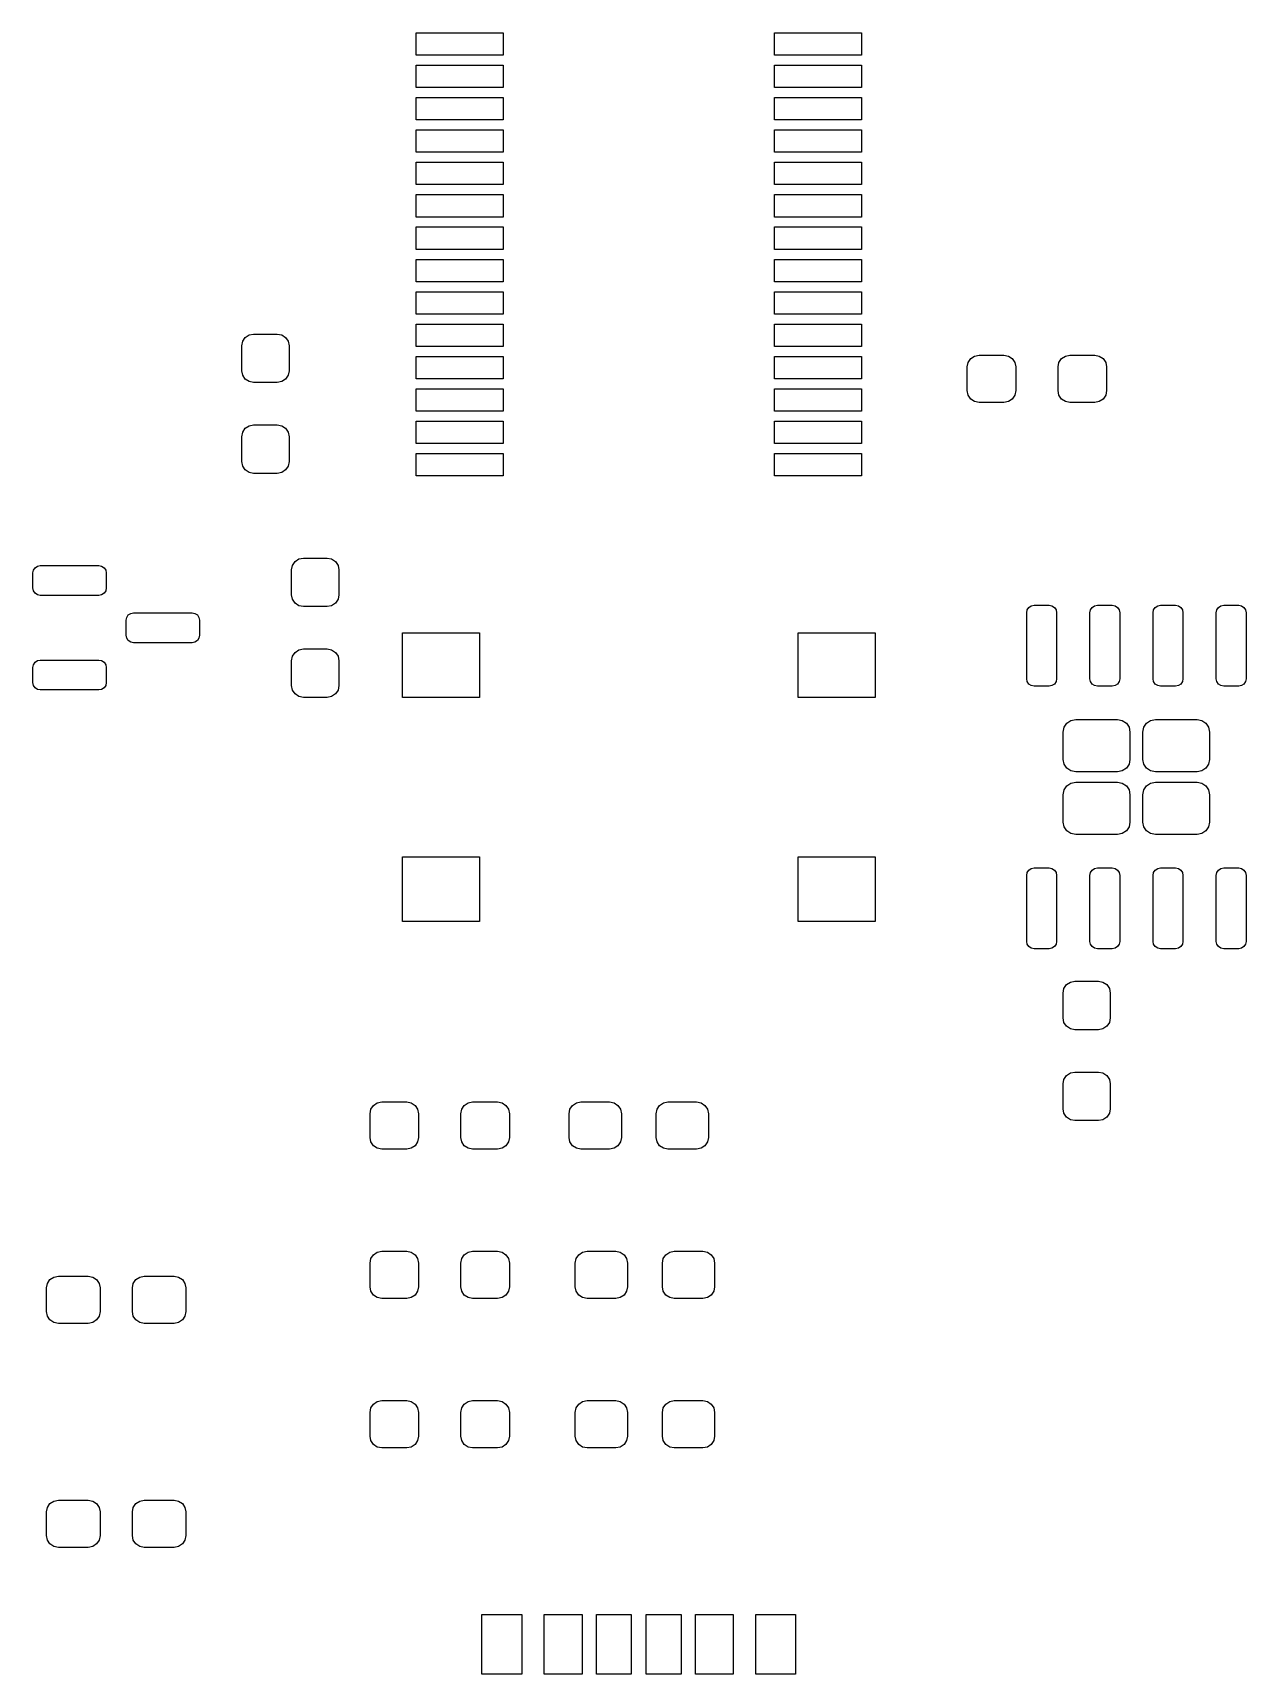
# Model space of a CAD drawing. Extents: x 176.3 to 200.7, y -104.5 to -71.5.
import ezdxf

# ---------------------------------------------------------------- set-up
doc = ezdxf.new("R2010")
doc.units = 0
doc.layers.add('BLACK', color=7, linetype='CONTINUOUS')

msp = doc.modelspace()

# ---------------------------------------------------------------- linework, layer by layer
at = {"layer": 'BLACK', "linetype": 'CONTINUOUS'}
for p, q in [((184.025, -72), (184.025, -71.55)), ((184.025, -71.55), (185.775, -71.55)), ((185.775, -71.55), (185.775, -72)), ((191.225, -72), (191.225, -71.55)), ((191.225, -71.55), (192.975, -71.55)), ((192.975, -71.55), (192.975, -72)), ((185.775, -72), (184.025, -72)), ((184.025, -72.65), (184.025, -72.2)), ((184.025, -72.2), (185.775, -72.2)), ((185.775, -72.2), (185.775, -72.65)), ((192.975, -72), (191.225, -72)), ((191.225, -72.65), (191.225, -72.2)), ((191.225, -72.2), (192.975, -72.2)), ((192.975, -72.2), (192.975, -72.65)), ((185.775, -72.65), (184.025, -72.65)), ((184.025, -73.3), (184.025, -72.85)), ((184.025, -72.85), (185.775, -72.85)), ((185.775, -72.85), (185.775, -73.3)), ((192.975, -72.65), (191.225, -72.65)), ((191.225, -73.3), (191.225, -72.85)), ((191.225, -72.85), (192.975, -72.85)), ((192.975, -72.85), (192.975, -73.3)), ((185.775, -73.3), (184.025, -73.3)), ((184.025, -73.95), (184.025, -73.5)), ((184.025, -73.5), (185.775, -73.5)), ((185.775, -73.5), (185.775, -73.95)), ((192.975, -73.3), (191.225, -73.3)), ((191.225, -73.95), (191.225, -73.5)), ((191.225, -73.5), (192.975, -73.5)), ((192.975, -73.5), (192.975, -73.95)), ((185.775, -73.95), (184.025, -73.95)), ((184.025, -74.6), (184.025, -74.15)), ((184.025, -74.15), (185.775, -74.15)), ((185.775, -74.15), (185.775, -74.6)), ((192.975, -73.95), (191.225, -73.95)), ((191.225, -74.6), (191.225, -74.15)), ((191.225, -74.15), (192.975, -74.15)), ((192.975, -74.15), (192.975, -74.6)), ((185.775, -74.6), (184.025, -74.6)), ((184.025, -75.25), (184.025, -74.8)), ((184.025, -74.8), (185.775, -74.8)), ((185.775, -74.8), (185.775, -75.25)), ((192.975, -74.6), (191.225, -74.6)), ((191.225, -75.25), (191.225, -74.8)), ((191.225, -74.8), (192.975, -74.8)), ((192.975, -74.8), (192.975, -75.25)), ((185.775, -75.25), (184.025, -75.25)), ((184.025, -75.9), (184.025, -75.45)), ((184.025, -75.45), (185.775, -75.45)), ((185.775, -75.45), (185.775, -75.9)), ((192.975, -75.25), (191.225, -75.25)), ((191.225, -75.9), (191.225, -75.45)), ((191.225, -75.45), (192.975, -75.45)), ((192.975, -75.45), (192.975, -75.9)), ((185.775, -75.9), (184.025, -75.9)), ((184.025, -76.55), (184.025, -76.1)), ((184.025, -76.1), (185.775, -76.1)), ((185.775, -76.1), (185.775, -76.55)), ((192.975, -75.9), (191.225, -75.9)), ((191.225, -76.55), (191.225, -76.1)), ((191.225, -76.1), (192.975, -76.1)), ((192.975, -76.1), (192.975, -76.55)), ((185.775, -76.55), (184.025, -76.55)), ((184.025, -77.2), (184.025, -76.75)), ((184.025, -76.75), (185.775, -76.75)), ((185.775, -76.75), (185.775, -77.2)), ((192.975, -76.55), (191.225, -76.55)), ((191.225, -77.2), (191.225, -76.75)), ((191.225, -76.75), (192.975, -76.75)), ((192.975, -76.75), (192.975, -77.2)), ((185.775, -77.2), (184.025, -77.2)), ((184.025, -77.85), (184.025, -77.4)), ((184.025, -77.4), (185.775, -77.4)), ((185.775, -77.4), (185.775, -77.85)), ((192.975, -77.2), (191.225, -77.2)), ((191.225, -77.85), (191.225, -77.4)), ((191.225, -77.4), (192.975, -77.4)), ((192.975, -77.4), (192.975, -77.85)), ((180.525, -77.8375), (180.543, -77.7466)), ((180.543, -77.7466), (180.595, -77.6696)), ((180.595, -77.6696), (180.672, -77.6181)), ((180.672, -77.6181), (180.762, -77.6)), ((180.762, -77.6), (181.237, -77.6)), ((181.237, -77.6), (181.328, -77.6181)), ((181.328, -77.6181), (181.405, -77.6696)), ((181.405, -77.6696), (181.457, -77.7466)), ((181.457, -77.7466), (181.475, -77.8375)), ((180.525, -78.3375), (180.525, -77.8375)), ((181.475, -77.8375), (181.475, -78.3375)), ((185.775, -77.85), (184.025, -77.85)), ((184.025, -78.5), (184.025, -78.05)), ((184.025, -78.05), (185.775, -78.05)), ((185.775, -78.05), (185.775, -78.5)), ((192.975, -77.85), (191.225, -77.85)), ((191.225, -78.5), (191.225, -78.05)), ((191.225, -78.05), (192.975, -78.05)), ((192.975, -78.05), (192.975, -78.5)), ((195.118, -78.1716), (195.17, -78.0946)), ((195.17, -78.0946), (195.247, -78.0431)), ((195.247, -78.0431), (195.337, -78.025)), ((195.337, -78.025), (195.837, -78.025)), ((195.837, -78.025), (195.928, -78.0431)), ((195.928, -78.0431), (196.005, -78.0946)), ((196.005, -78.0946), (196.057, -78.1716)), ((196.943, -78.1716), (196.995, -78.0946)), ((196.995, -78.0946), (197.072, -78.0431)), ((197.072, -78.0431), (197.162, -78.025)), ((197.162, -78.025), (197.662, -78.025)), ((197.662, -78.025), (197.753, -78.0431)), ((197.753, -78.0431), (197.83, -78.0946)), ((197.83, -78.0946), (197.882, -78.1716)), ((180.543, -78.4284), (180.525, -78.3375)), ((180.595, -78.5054), (180.543, -78.4284)), ((181.457, -78.4284), (181.405, -78.5054)), ((181.475, -78.3375), (181.457, -78.4284)), ((195.1, -78.2625), (195.118, -78.1716)), ((195.1, -78.7375), (195.1, -78.2625)), ((196.057, -78.1716), (196.075, -78.2625)), ((196.075, -78.2625), (196.075, -78.7375)), ((196.925, -78.2625), (196.943, -78.1716)), ((196.925, -78.7375), (196.925, -78.2625)), ((197.882, -78.1716), (197.9, -78.2625)), ((197.9, -78.2625), (197.9, -78.7375)), ((180.672, -78.5569), (180.595, -78.5054)), ((180.762, -78.575), (180.672, -78.5569)), ((181.237, -78.575), (180.762, -78.575)), ((181.328, -78.5569), (181.237, -78.575)), ((181.405, -78.5054), (181.328, -78.5569)), ((185.775, -78.5), (184.025, -78.5)), ((184.025, -79.15), (184.025, -78.7)), ((184.025, -78.7), (185.775, -78.7)), ((185.775, -78.7), (185.775, -79.15)), ((192.975, -78.5), (191.225, -78.5)), ((191.225, -79.15), (191.225, -78.7)), ((191.225, -78.7), (192.975, -78.7)), ((192.975, -78.7), (192.975, -79.15)), ((195.118, -78.8284), (195.1, -78.7375)), ((196.075, -78.7375), (196.057, -78.8284)), ((196.943, -78.8284), (196.925, -78.7375)), ((197.9, -78.7375), (197.882, -78.8284)), ((195.17, -78.9054), (195.118, -78.8284)), ((195.247, -78.9569), (195.17, -78.9054)), ((195.337, -78.975), (195.247, -78.9569)), ((195.837, -78.975), (195.337, -78.975)), ((195.928, -78.9569), (195.837, -78.975)), ((196.005, -78.9054), (195.928, -78.9569)), ((196.057, -78.8284), (196.005, -78.9054)), ((196.995, -78.9054), (196.943, -78.8284)), ((197.072, -78.9569), (196.995, -78.9054)), ((197.162, -78.975), (197.072, -78.9569)), ((197.662, -78.975), (197.162, -78.975)), ((197.753, -78.9569), (197.662, -78.975)), ((197.83, -78.9054), (197.753, -78.9569)), ((197.882, -78.8284), (197.83, -78.9054)), ((180.595, -79.4946), (180.672, -79.4431)), ((180.672, -79.4431), (180.762, -79.425)), ((180.762, -79.425), (181.237, -79.425)), ((181.237, -79.425), (181.328, -79.4431)), ((181.328, -79.4431), (181.405, -79.4946)), ((185.775, -79.15), (184.025, -79.15)), ((184.025, -79.8), (184.025, -79.35)), ((184.025, -79.35), (185.775, -79.35)), ((185.775, -79.35), (185.775, -79.8)), ((192.975, -79.15), (191.225, -79.15)), ((191.225, -79.8), (191.225, -79.35)), ((191.225, -79.35), (192.975, -79.35)), ((192.975, -79.35), (192.975, -79.8)), ((180.525, -79.6625), (180.543, -79.5716)), ((180.525, -80.1625), (180.525, -79.6625)), ((180.543, -79.5716), (180.595, -79.4946)), ((181.405, -79.4946), (181.457, -79.5716)), ((181.457, -79.5716), (181.475, -79.6625)), ((181.475, -79.6625), (181.475, -80.1625)), ((185.775, -79.8), (184.025, -79.8)), ((184.025, -80.45), (184.025, -80)), ((184.025, -80), (185.775, -80)), ((185.775, -80), (185.775, -80.45)), ((192.975, -79.8), (191.225, -79.8)), ((191.225, -80.45), (191.225, -80)), ((191.225, -80), (192.975, -80)), ((192.975, -80), (192.975, -80.45)), ((180.543, -80.2534), (180.525, -80.1625)), ((180.595, -80.3304), (180.543, -80.2534)), ((180.672, -80.3819), (180.595, -80.3304)), ((180.762, -80.4), (180.672, -80.3819)), ((181.237, -80.4), (180.762, -80.4)), ((181.328, -80.3819), (181.237, -80.4)), ((181.405, -80.3304), (181.328, -80.3819)), ((181.457, -80.2534), (181.405, -80.3304)), ((181.475, -80.1625), (181.457, -80.2534)), ((185.775, -80.45), (184.025, -80.45)), ((192.975, -80.45), (191.225, -80.45)), ((176.325, -82.4), (176.336, -82.3426)), ((176.325, -82.7), (176.325, -82.4)), ((176.336, -82.3426), (176.369, -82.2939)), ((176.369, -82.2939), (176.418, -82.2614)), ((176.418, -82.2614), (176.475, -82.25)), ((176.475, -82.25), (177.65, -82.25)), ((177.65, -82.25), (177.707, -82.2614)), ((177.707, -82.2614), (177.756, -82.2939)), ((177.756, -82.2939), (177.789, -82.3426)), ((177.789, -82.3426), (177.8, -82.4)), ((177.8, -82.4), (177.8, -82.7)), ((181.525, -82.3375), (181.543, -82.2466)), ((181.525, -82.8375), (181.525, -82.3375)), ((181.543, -82.2466), (181.595, -82.1696)), ((181.595, -82.1696), (181.672, -82.1181)), ((181.672, -82.1181), (181.762, -82.1)), ((181.762, -82.1), (182.237, -82.1)), ((182.237, -82.1), (182.328, -82.1181)), ((182.328, -82.1181), (182.405, -82.1696)), ((182.405, -82.1696), (182.457, -82.2466)), ((182.457, -82.2466), (182.475, -82.3375)), ((182.475, -82.3375), (182.475, -82.8375)), ((176.336, -82.7574), (176.325, -82.7)), ((177.8, -82.7), (177.789, -82.7574)), ((176.369, -82.8061), (176.336, -82.7574)), ((176.418, -82.8386), (176.369, -82.8061)), ((176.475, -82.85), (176.418, -82.8386)), ((177.65, -82.85), (176.475, -82.85)), ((177.707, -82.8386), (177.65, -82.85)), ((177.756, -82.8061), (177.707, -82.8386)), ((177.789, -82.7574), (177.756, -82.8061)), ((181.543, -82.9284), (181.525, -82.8375)), ((181.595, -83.0054), (181.543, -82.9284)), ((181.672, -83.0569), (181.595, -83.0054)), ((181.762, -83.075), (181.672, -83.0569)), ((182.237, -83.075), (181.762, -83.075)), ((182.328, -83.0569), (182.237, -83.075)), ((182.405, -83.0054), (182.328, -83.0569)), ((182.457, -82.9284), (182.405, -83.0054)), ((182.475, -82.8375), (182.457, -82.9284)), ((196.339, -83.0939), (196.388, -83.0614)), ((196.388, -83.0614), (196.445, -83.05)), ((196.445, -83.05), (196.745, -83.05)), ((196.745, -83.05), (196.802, -83.0614)), ((196.802, -83.0614), (196.851, -83.0939)), ((197.609, -83.0939), (197.658, -83.0614)), ((197.658, -83.0614), (197.715, -83.05)), ((197.715, -83.05), (198.015, -83.05)), ((198.015, -83.05), (198.072, -83.0614)), ((198.072, -83.0614), (198.121, -83.0939)), ((198.879, -83.0939), (198.928, -83.0614)), ((198.928, -83.0614), (198.985, -83.05)), ((198.985, -83.05), (199.285, -83.05)), ((199.285, -83.05), (199.342, -83.0614)), ((199.342, -83.0614), (199.391, -83.0939)), ((200.149, -83.0939), (200.198, -83.0614)), ((200.198, -83.0614), (200.255, -83.05)), ((200.255, -83.05), (200.555, -83.05)), ((200.555, -83.05), (200.612, -83.0614)), ((200.612, -83.0614), (200.661, -83.0939)), ((178.2, -83.35), (178.211, -83.2926)), ((178.2, -83.65), (178.2, -83.35)), ((178.211, -83.2926), (178.244, -83.2439)), ((178.244, -83.2439), (178.293, -83.2114)), ((178.293, -83.2114), (178.35, -83.2)), ((178.35, -83.2), (179.525, -83.2)), ((179.525, -83.2), (179.582, -83.2114)), ((179.582, -83.2114), (179.631, -83.2439)), ((179.631, -83.2439), (179.664, -83.2926)), ((179.664, -83.2926), (179.675, -83.35)), ((179.675, -83.35), (179.675, -83.65)), ((196.295, -83.2), (196.306, -83.1426)), ((196.295, -84.525), (196.295, -83.2)), ((196.306, -83.1426), (196.339, -83.0939)), ((196.851, -83.0939), (196.884, -83.1426)), ((196.884, -83.1426), (196.895, -83.2)), ((196.895, -83.2), (196.895, -84.525)), ((197.565, -83.2), (197.576, -83.1426)), ((197.565, -84.525), (197.565, -83.2)), ((197.576, -83.1426), (197.609, -83.0939)), ((198.121, -83.0939), (198.154, -83.1426)), ((198.154, -83.1426), (198.165, -83.2)), ((198.165, -83.2), (198.165, -84.525)), ((198.835, -83.2), (198.846, -83.1426)), ((198.835, -84.525), (198.835, -83.2)), ((198.846, -83.1426), (198.879, -83.0939)), ((199.391, -83.0939), (199.424, -83.1426)), ((199.424, -83.1426), (199.435, -83.2)), ((199.435, -83.2), (199.435, -84.525)), ((200.105, -83.2), (200.116, -83.1426)), ((200.105, -84.525), (200.105, -83.2)), ((200.116, -83.1426), (200.149, -83.0939)), ((200.661, -83.0939), (200.694, -83.1426)), ((200.694, -83.1426), (200.705, -83.2)), ((200.705, -83.2), (200.705, -84.525)), ((178.211, -83.7074), (178.2, -83.65)), ((178.244, -83.7561), (178.211, -83.7074)), ((179.664, -83.7074), (179.631, -83.7561)), ((179.675, -83.65), (179.664, -83.7074)), ((183.75, -84.9), (183.75, -83.6)), ((183.75, -83.6), (185.3, -83.6)), ((185.3, -83.6), (185.3, -84.9)), ((191.7, -84.9), (191.7, -83.6)), ((191.7, -83.6), (193.25, -83.6)), ((193.25, -83.6), (193.25, -84.9)), ((178.293, -83.7886), (178.244, -83.7561)), ((178.35, -83.8), (178.293, -83.7886)), ((179.525, -83.8), (178.35, -83.8)), ((179.582, -83.7886), (179.525, -83.8)), ((179.631, -83.7561), (179.582, -83.7886)), ((181.525, -84.1625), (181.543, -84.0716)), ((181.543, -84.0716), (181.595, -83.9946)), ((181.595, -83.9946), (181.672, -83.9431)), ((181.672, -83.9431), (181.762, -83.925)), ((181.762, -83.925), (182.237, -83.925)), ((182.237, -83.925), (182.328, -83.9431)), ((182.328, -83.9431), (182.405, -83.9946)), ((182.405, -83.9946), (182.457, -84.0716)), ((182.457, -84.0716), (182.475, -84.1625)), ((176.325, -84.3), (176.336, -84.2426)), ((176.325, -84.6), (176.325, -84.3)), ((176.336, -84.2426), (176.369, -84.1939)), ((176.369, -84.1939), (176.418, -84.1614)), ((176.418, -84.1614), (176.475, -84.15)), ((176.475, -84.15), (177.65, -84.15)), ((177.65, -84.15), (177.707, -84.1614)), ((177.707, -84.1614), (177.756, -84.1939)), ((177.756, -84.1939), (177.789, -84.2426)), ((177.789, -84.2426), (177.8, -84.3)), ((177.8, -84.3), (177.8, -84.6)), ((181.525, -84.6625), (181.525, -84.1625)), ((182.475, -84.1625), (182.475, -84.6625)), ((176.336, -84.6574), (176.325, -84.6)), ((176.369, -84.7061), (176.336, -84.6574)), ((176.418, -84.7386), (176.369, -84.7061)), ((177.756, -84.7061), (177.707, -84.7386)), ((177.789, -84.6574), (177.756, -84.7061)), ((177.8, -84.6), (177.789, -84.6574)), ((181.543, -84.7534), (181.525, -84.6625)), ((182.475, -84.6625), (182.457, -84.7534)), ((196.306, -84.5824), (196.295, -84.525)), ((196.339, -84.6311), (196.306, -84.5824)), ((196.388, -84.6636), (196.339, -84.6311)), ((196.445, -84.675), (196.388, -84.6636)), ((196.745, -84.675), (196.445, -84.675)), ((196.802, -84.6636), (196.745, -84.675)), ((196.851, -84.6311), (196.802, -84.6636)), ((196.884, -84.5824), (196.851, -84.6311)), ((196.895, -84.525), (196.884, -84.5824)), ((197.576, -84.5824), (197.565, -84.525)), ((197.609, -84.6311), (197.576, -84.5824)), ((197.658, -84.6636), (197.609, -84.6311)), ((197.715, -84.675), (197.658, -84.6636)), ((198.015, -84.675), (197.715, -84.675)), ((198.072, -84.6636), (198.015, -84.675)), ((198.121, -84.6311), (198.072, -84.6636)), ((198.154, -84.5824), (198.121, -84.6311)), ((198.165, -84.525), (198.154, -84.5824)), ((198.846, -84.5824), (198.835, -84.525)), ((198.879, -84.6311), (198.846, -84.5824)), ((198.928, -84.6636), (198.879, -84.6311)), ((198.985, -84.675), (198.928, -84.6636)), ((199.285, -84.675), (198.985, -84.675)), ((199.342, -84.6636), (199.285, -84.675)), ((199.391, -84.6311), (199.342, -84.6636)), ((199.424, -84.5824), (199.391, -84.6311)), ((199.435, -84.525), (199.424, -84.5824)), ((200.116, -84.5824), (200.105, -84.525)), ((200.149, -84.6311), (200.116, -84.5824)), ((200.198, -84.6636), (200.149, -84.6311)), ((200.255, -84.675), (200.198, -84.6636)), ((200.555, -84.675), (200.255, -84.675)), ((200.612, -84.6636), (200.555, -84.675)), ((200.661, -84.6311), (200.612, -84.6636)), ((200.694, -84.5824), (200.661, -84.6311)), ((200.705, -84.525), (200.694, -84.5824)), ((176.475, -84.75), (176.418, -84.7386)), ((177.65, -84.75), (176.475, -84.75)), ((177.707, -84.7386), (177.65, -84.75)), ((181.595, -84.8304), (181.543, -84.7534)), ((181.672, -84.8819), (181.595, -84.8304)), ((181.762, -84.9), (181.672, -84.8819)), ((182.237, -84.9), (181.762, -84.9)), ((182.328, -84.8819), (182.237, -84.9)), ((182.405, -84.8304), (182.328, -84.8819)), ((182.457, -84.7534), (182.405, -84.8304)), ((185.3, -84.9), (183.75, -84.9)), ((193.25, -84.9), (191.7, -84.9)), ((197.103, -85.4182), (197.184, -85.364)), ((197.184, -85.364), (197.28, -85.345)), ((197.28, -85.345), (198.12, -85.345)), ((198.12, -85.345), (198.216, -85.364)), ((198.216, -85.364), (198.297, -85.4182)), ((198.703, -85.4182), (198.784, -85.364)), ((198.784, -85.364), (198.88, -85.345)), ((198.88, -85.345), (199.72, -85.345)), ((199.72, -85.345), (199.816, -85.364)), ((199.816, -85.364), (199.897, -85.4182)), ((197.03, -85.595), (197.049, -85.4993)), ((197.03, -86.145), (197.03, -85.595)), ((197.049, -85.4993), (197.103, -85.4182)), ((198.297, -85.4182), (198.351, -85.4993)), ((198.351, -85.4993), (198.37, -85.595)), ((198.37, -85.595), (198.37, -86.145)), ((198.63, -85.595), (198.649, -85.4993)), ((198.63, -86.145), (198.63, -85.595)), ((198.649, -85.4993), (198.703, -85.4182)), ((199.897, -85.4182), (199.951, -85.4993)), ((199.951, -85.4993), (199.97, -85.595)), ((199.97, -85.595), (199.97, -86.145)), ((197.049, -86.2407), (197.03, -86.145)), ((197.103, -86.3218), (197.049, -86.2407)), ((197.184, -86.376), (197.103, -86.3218)), ((197.28, -86.395), (197.184, -86.376)), ((198.216, -86.376), (198.12, -86.395)), ((198.297, -86.3218), (198.216, -86.376)), ((198.351, -86.2407), (198.297, -86.3218)), ((198.37, -86.145), (198.351, -86.2407)), ((198.649, -86.2407), (198.63, -86.145)), ((198.703, -86.3218), (198.649, -86.2407)), ((198.784, -86.376), (198.703, -86.3218)), ((198.88, -86.395), (198.784, -86.376)), ((199.816, -86.376), (199.72, -86.395)), ((199.897, -86.3218), (199.816, -86.376)), ((199.951, -86.2407), (199.897, -86.3218)), ((199.97, -86.145), (199.951, -86.2407)), ((197.049, -86.7593), (197.103, -86.6782)), ((197.103, -86.6782), (197.184, -86.624)), ((197.184, -86.624), (197.28, -86.605)), ((198.12, -86.395), (197.28, -86.395)), ((197.28, -86.605), (198.12, -86.605)), ((198.12, -86.605), (198.216, -86.624)), ((198.216, -86.624), (198.297, -86.6782)), ((198.297, -86.6782), (198.351, -86.7593)), ((198.649, -86.7593), (198.703, -86.6782)), ((198.703, -86.6782), (198.784, -86.624)), ((198.784, -86.624), (198.88, -86.605)), ((199.72, -86.395), (198.88, -86.395)), ((198.88, -86.605), (199.72, -86.605)), ((199.72, -86.605), (199.816, -86.624)), ((199.816, -86.624), (199.897, -86.6782)), ((199.897, -86.6782), (199.951, -86.7593)), ((197.03, -86.855), (197.049, -86.7593)), ((197.03, -87.405), (197.03, -86.855)), ((198.351, -86.7593), (198.37, -86.855)), ((198.37, -86.855), (198.37, -87.405)), ((198.63, -86.855), (198.649, -86.7593)), ((198.63, -87.405), (198.63, -86.855)), ((199.951, -86.7593), (199.97, -86.855)), ((199.97, -86.855), (199.97, -87.405)), ((197.049, -87.5007), (197.03, -87.405)), ((197.103, -87.5818), (197.049, -87.5007)), ((197.184, -87.636), (197.103, -87.5818)), ((197.28, -87.655), (197.184, -87.636)), ((198.12, -87.655), (197.28, -87.655)), ((198.216, -87.636), (198.12, -87.655)), ((198.297, -87.5818), (198.216, -87.636)), ((198.351, -87.5007), (198.297, -87.5818)), ((198.37, -87.405), (198.351, -87.5007)), ((198.649, -87.5007), (198.63, -87.405)), ((198.703, -87.5818), (198.649, -87.5007)), ((198.784, -87.636), (198.703, -87.5818)), ((198.88, -87.655), (198.784, -87.636)), ((199.72, -87.655), (198.88, -87.655)), ((199.816, -87.636), (199.72, -87.655)), ((199.897, -87.5818), (199.816, -87.636)), ((199.951, -87.5007), (199.897, -87.5818)), ((199.97, -87.405), (199.951, -87.5007)), ((183.75, -89.4), (183.75, -88.1)), ((183.75, -88.1), (185.3, -88.1)), ((185.3, -88.1), (185.3, -89.4)), ((191.7, -89.4), (191.7, -88.1)), ((191.7, -88.1), (193.25, -88.1)), ((193.25, -88.1), (193.25, -89.4)), ((196.339, -88.3689), (196.388, -88.3364)), ((196.388, -88.3364), (196.445, -88.325)), ((196.445, -88.325), (196.745, -88.325)), ((196.745, -88.325), (196.802, -88.3364)), ((196.802, -88.3364), (196.851, -88.3689)), ((197.609, -88.3689), (197.658, -88.3364)), ((197.658, -88.3364), (197.715, -88.325)), ((197.715, -88.325), (198.015, -88.325)), ((198.015, -88.325), (198.072, -88.3364)), ((198.072, -88.3364), (198.121, -88.3689)), ((198.879, -88.3689), (198.928, -88.3364)), ((198.928, -88.3364), (198.985, -88.325)), ((198.985, -88.325), (199.285, -88.325)), ((199.285, -88.325), (199.342, -88.3364)), ((199.342, -88.3364), (199.391, -88.3689)), ((200.149, -88.3689), (200.198, -88.3364)), ((200.198, -88.3364), (200.255, -88.325)), ((200.255, -88.325), (200.555, -88.325)), ((200.555, -88.325), (200.612, -88.3364)), ((200.612, -88.3364), (200.661, -88.3689)), ((196.295, -88.475), (196.306, -88.4176)), ((196.295, -89.8), (196.295, -88.475)), ((196.306, -88.4176), (196.339, -88.3689)), ((196.851, -88.3689), (196.884, -88.4176)), ((196.884, -88.4176), (196.895, -88.475)), ((196.895, -88.475), (196.895, -89.8)), ((197.565, -88.475), (197.576, -88.4176)), ((197.565, -89.8), (197.565, -88.475)), ((197.576, -88.4176), (197.609, -88.3689)), ((198.121, -88.3689), (198.154, -88.4176)), ((198.154, -88.4176), (198.165, -88.475)), ((198.165, -88.475), (198.165, -89.8)), ((198.835, -88.475), (198.846, -88.4176)), ((198.835, -89.8), (198.835, -88.475)), ((198.846, -88.4176), (198.879, -88.3689)), ((199.391, -88.3689), (199.424, -88.4176)), ((199.424, -88.4176), (199.435, -88.475)), ((199.435, -88.475), (199.435, -89.8)), ((200.105, -88.475), (200.116, -88.4176)), ((200.105, -89.8), (200.105, -88.475)), ((200.116, -88.4176), (200.149, -88.3689)), ((200.661, -88.3689), (200.694, -88.4176)), ((200.694, -88.4176), (200.705, -88.475)), ((200.705, -88.475), (200.705, -89.8)), ((185.3, -89.4), (183.75, -89.4)), ((193.25, -89.4), (191.7, -89.4)), ((196.306, -89.8574), (196.295, -89.8)), ((196.339, -89.9061), (196.306, -89.8574)), ((196.388, -89.9386), (196.339, -89.9061)), ((196.445, -89.95), (196.388, -89.9386)), ((196.745, -89.95), (196.445, -89.95)), ((196.802, -89.9386), (196.745, -89.95)), ((196.851, -89.9061), (196.802, -89.9386)), ((196.884, -89.8574), (196.851, -89.9061)), ((196.895, -89.8), (196.884, -89.8574)), ((197.576, -89.8574), (197.565, -89.8)), ((197.609, -89.9061), (197.576, -89.8574)), ((197.658, -89.9386), (197.609, -89.9061)), ((197.715, -89.95), (197.658, -89.9386)), ((198.015, -89.95), (197.715, -89.95)), ((198.072, -89.9386), (198.015, -89.95)), ((198.121, -89.9061), (198.072, -89.9386)), ((198.154, -89.8574), (198.121, -89.9061)), ((198.165, -89.8), (198.154, -89.8574)), ((198.846, -89.8574), (198.835, -89.8)), ((198.879, -89.9061), (198.846, -89.8574)), ((198.928, -89.9386), (198.879, -89.9061)), ((198.985, -89.95), (198.928, -89.9386)), ((199.285, -89.95), (198.985, -89.95)), ((199.342, -89.9386), (199.285, -89.95)), ((199.391, -89.9061), (199.342, -89.9386)), ((199.424, -89.8574), (199.391, -89.9061)), ((199.435, -89.8), (199.424, -89.8574)), ((200.116, -89.8574), (200.105, -89.8)), ((200.149, -89.9061), (200.116, -89.8574)), ((200.198, -89.9386), (200.149, -89.9061)), ((200.255, -89.95), (200.198, -89.9386)), ((200.555, -89.95), (200.255, -89.95)), ((200.612, -89.9386), (200.555, -89.95)), ((200.661, -89.9061), (200.612, -89.9386)), ((200.694, -89.8574), (200.661, -89.9061)), ((200.705, -89.8), (200.694, -89.8574)), ((197.095, -90.6696), (197.172, -90.6181)), ((197.172, -90.6181), (197.262, -90.6)), ((197.262, -90.6), (197.737, -90.6)), ((197.737, -90.6), (197.828, -90.6181)), ((197.828, -90.6181), (197.905, -90.6696)), ((197.025, -90.8375), (197.043, -90.7466)), ((197.025, -91.3375), (197.025, -90.8375)), ((197.043, -90.7466), (197.095, -90.6696)), ((197.905, -90.6696), (197.957, -90.7466)), ((197.957, -90.7466), (197.975, -90.8375)), ((197.975, -90.8375), (197.975, -91.3375)), ((197.043, -91.4284), (197.025, -91.3375)), ((197.095, -91.5054), (197.043, -91.4284)), ((197.172, -91.5569), (197.095, -91.5054)), ((197.262, -91.575), (197.172, -91.5569)), ((197.737, -91.575), (197.262, -91.575)), ((197.828, -91.5569), (197.737, -91.575)), ((197.905, -91.5054), (197.828, -91.5569)), ((197.957, -91.4284), (197.905, -91.5054)), ((197.975, -91.3375), (197.957, -91.4284)), ((197.025, -92.6625), (197.043, -92.5716)), ((197.043, -92.5716), (197.095, -92.4946)), ((197.095, -92.4946), (197.172, -92.4431)), ((197.172, -92.4431), (197.262, -92.425)), ((197.262, -92.425), (197.737, -92.425)), ((197.737, -92.425), (197.828, -92.4431)), ((197.828, -92.4431), (197.905, -92.4946)), ((197.905, -92.4946), (197.957, -92.5716)), ((197.957, -92.5716), (197.975, -92.6625)), ((197.025, -93.1625), (197.025, -92.6625)), ((197.975, -92.6625), (197.975, -93.1625)), ((183.1, -93.2625), (183.118, -93.1716)), ((183.1, -93.7375), (183.1, -93.2625)), ((183.118, -93.1716), (183.17, -93.0946)), ((183.17, -93.0946), (183.247, -93.0431)), ((183.247, -93.0431), (183.338, -93.025)), ((183.338, -93.025), (183.838, -93.025)), ((183.838, -93.025), (183.928, -93.0431)), ((183.928, -93.0431), (184.005, -93.0946)), ((184.005, -93.0946), (184.057, -93.1716)), ((184.057, -93.1716), (184.075, -93.2625)), ((184.075, -93.2625), (184.075, -93.7375)), ((184.925, -93.2625), (184.943, -93.1716)), ((184.925, -93.7375), (184.925, -93.2625)), ((184.943, -93.1716), (184.995, -93.0946)), ((184.995, -93.0946), (185.072, -93.0431)), ((185.072, -93.0431), (185.162, -93.025)), ((185.162, -93.025), (185.662, -93.025)), ((185.662, -93.025), (185.753, -93.0431)), ((185.753, -93.0431), (185.83, -93.0946)), ((185.83, -93.0946), (185.882, -93.1716)), ((185.882, -93.1716), (185.9, -93.2625)), ((185.9, -93.2625), (185.9, -93.7375)), ((187.1, -93.2625), (187.118, -93.1716)), ((187.1, -93.7375), (187.1, -93.2625)), ((187.118, -93.1716), (187.17, -93.0946)), ((187.17, -93.0946), (187.247, -93.0431)), ((187.247, -93.0431), (187.338, -93.025)), ((187.338, -93.025), (187.912, -93.025)), ((187.912, -93.025), (188.003, -93.0431)), ((188.003, -93.0431), (188.08, -93.0946)), ((188.08, -93.0946), (188.132, -93.1716)), ((188.132, -93.1716), (188.15, -93.2625)), ((188.15, -93.2625), (188.15, -93.7375)), ((188.85, -93.2625), (188.868, -93.1716)), ((188.85, -93.7375), (188.85, -93.2625)), ((188.868, -93.1716), (188.92, -93.0946)), ((188.92, -93.0946), (188.997, -93.0431)), ((188.997, -93.0431), (189.087, -93.025)), ((189.087, -93.025), (189.662, -93.025)), ((189.662, -93.025), (189.753, -93.0431)), ((189.753, -93.0431), (189.83, -93.0946)), ((189.83, -93.0946), (189.882, -93.1716)), ((189.882, -93.1716), (189.9, -93.2625)), ((189.9, -93.2625), (189.9, -93.7375)), ((197.043, -93.2534), (197.025, -93.1625)), ((197.095, -93.3304), (197.043, -93.2534)), ((197.957, -93.2534), (197.905, -93.3304)), ((197.975, -93.1625), (197.957, -93.2534)), ((197.172, -93.3819), (197.095, -93.3304)), ((197.262, -93.4), (197.172, -93.3819)), ((197.737, -93.4), (197.262, -93.4)), ((197.828, -93.3819), (197.737, -93.4)), ((197.905, -93.3304), (197.828, -93.3819)), ((183.118, -93.8284), (183.1, -93.7375)), ((183.17, -93.9054), (183.118, -93.8284)), ((183.247, -93.9569), (183.17, -93.9054)), ((183.338, -93.975), (183.247, -93.9569)), ((183.928, -93.9569), (183.838, -93.975)), ((184.005, -93.9054), (183.928, -93.9569)), ((184.057, -93.8284), (184.005, -93.9054)), ((184.075, -93.7375), (184.057, -93.8284)), ((184.943, -93.8284), (184.925, -93.7375)), ((184.995, -93.9054), (184.943, -93.8284)), ((185.072, -93.9569), (184.995, -93.9054)), ((185.162, -93.975), (185.072, -93.9569)), ((185.753, -93.9569), (185.662, -93.975)), ((185.83, -93.9054), (185.753, -93.9569)), ((185.882, -93.8284), (185.83, -93.9054)), ((185.9, -93.7375), (185.882, -93.8284)), ((187.118, -93.8284), (187.1, -93.7375)), ((187.17, -93.9054), (187.118, -93.8284)), ((187.247, -93.9569), (187.17, -93.9054)), ((187.338, -93.975), (187.247, -93.9569)), ((188.003, -93.9569), (187.912, -93.975)), ((188.08, -93.9054), (188.003, -93.9569)), ((188.132, -93.8284), (188.08, -93.9054)), ((188.15, -93.7375), (188.132, -93.8284)), ((188.868, -93.8284), (188.85, -93.7375)), ((188.92, -93.9054), (188.868, -93.8284)), ((188.997, -93.9569), (188.92, -93.9054)), ((189.087, -93.975), (188.997, -93.9569)), ((189.753, -93.9569), (189.662, -93.975)), ((189.83, -93.9054), (189.753, -93.9569)), ((189.882, -93.8284), (189.83, -93.9054)), ((189.9, -93.7375), (189.882, -93.8284)), ((183.838, -93.975), (183.338, -93.975)), ((185.662, -93.975), (185.162, -93.975)), ((187.912, -93.975), (187.338, -93.975)), ((189.662, -93.975), (189.087, -93.975)), ((183.1, -96.2625), (183.118, -96.1716)), ((183.1, -96.7375), (183.1, -96.2625)), ((183.118, -96.1716), (183.17, -96.0946)), ((183.17, -96.0946), (183.247, -96.0431)), ((183.247, -96.0431), (183.338, -96.025)), ((183.338, -96.025), (183.838, -96.025)), ((183.838, -96.025), (183.928, -96.0431)), ((183.928, -96.0431), (184.005, -96.0946)), ((184.005, -96.0946), (184.057, -96.1716)), ((184.057, -96.1716), (184.075, -96.2625)), ((184.075, -96.2625), (184.075, -96.7375)), ((184.925, -96.2625), (184.943, -96.1716)), ((184.925, -96.7375), (184.925, -96.2625)), ((184.943, -96.1716), (184.995, -96.0946)), ((184.995, -96.0946), (185.072, -96.0431)), ((185.072, -96.0431), (185.162, -96.025)), ((185.162, -96.025), (185.662, -96.025)), ((185.662, -96.025), (185.753, -96.0431)), ((185.753, -96.0431), (185.83, -96.0946)), ((185.83, -96.0946), (185.882, -96.1716)), ((185.882, -96.1716), (185.9, -96.2625)), ((185.9, -96.2625), (185.9, -96.7375)), ((187.225, -96.2625), (187.243, -96.1716)), ((187.225, -96.7375), (187.225, -96.2625)), ((187.243, -96.1716), (187.295, -96.0946)), ((187.295, -96.0946), (187.372, -96.0431)), ((187.372, -96.0431), (187.463, -96.025)), ((187.463, -96.025), (188.037, -96.025)), ((188.037, -96.025), (188.128, -96.0431)), ((188.128, -96.0431), (188.205, -96.0946)), ((188.205, -96.0946), (188.257, -96.1716)), ((188.257, -96.1716), (188.275, -96.2625)), ((188.275, -96.2625), (188.275, -96.7375)), ((188.975, -96.2625), (188.993, -96.1716)), ((188.975, -96.7375), (188.975, -96.2625)), ((188.993, -96.1716), (189.045, -96.0946)), ((189.045, -96.0946), (189.122, -96.0431)), ((189.122, -96.0431), (189.212, -96.025)), ((189.212, -96.025), (189.787, -96.025)), ((189.787, -96.025), (189.878, -96.0431)), ((189.878, -96.0431), (189.955, -96.0946)), ((189.955, -96.0946), (190.007, -96.1716)), ((190.007, -96.1716), (190.025, -96.2625)), ((190.025, -96.2625), (190.025, -96.7375)), ((176.618, -96.6716), (176.67, -96.5946)), ((176.67, -96.5946), (176.747, -96.5431)), ((176.747, -96.5431), (176.838, -96.525)), ((176.838, -96.525), (177.438, -96.525)), ((177.438, -96.525), (177.528, -96.5431)), ((177.528, -96.5431), (177.605, -96.5946)), ((177.605, -96.5946), (177.657, -96.6716)), ((178.343, -96.6716), (178.395, -96.5946)), ((178.395, -96.5946), (178.472, -96.5431)), ((178.472, -96.5431), (178.562, -96.525)), ((178.562, -96.525), (179.162, -96.525)), ((179.162, -96.525), (179.253, -96.5431)), ((179.253, -96.5431), (179.33, -96.5946)), ((179.33, -96.5946), (179.382, -96.6716)), ((176.6, -96.7625), (176.618, -96.6716)), ((176.6, -97.2375), (176.6, -96.7625)), ((177.657, -96.6716), (177.675, -96.7625)), ((177.675, -96.7625), (177.675, -97.2375)), ((178.325, -96.7625), (178.343, -96.6716)), ((178.325, -97.2375), (178.325, -96.7625)), ((179.382, -96.6716), (179.4, -96.7625)), ((179.4, -96.7625), (179.4, -97.2375)), ((183.118, -96.8284), (183.1, -96.7375)), ((183.17, -96.9054), (183.118, -96.8284)), ((183.247, -96.9569), (183.17, -96.9054)), ((184.005, -96.9054), (183.928, -96.9569)), ((184.057, -96.8284), (184.005, -96.9054)), ((184.075, -96.7375), (184.057, -96.8284)), ((184.943, -96.8284), (184.925, -96.7375)), ((184.995, -96.9054), (184.943, -96.8284)), ((185.072, -96.9569), (184.995, -96.9054)), ((185.83, -96.9054), (185.753, -96.9569)), ((185.882, -96.8284), (185.83, -96.9054)), ((185.9, -96.7375), (185.882, -96.8284)), ((187.243, -96.8284), (187.225, -96.7375)), ((187.295, -96.9054), (187.243, -96.8284)), ((187.372, -96.9569), (187.295, -96.9054)), ((188.205, -96.9054), (188.128, -96.9569)), ((188.257, -96.8284), (188.205, -96.9054)), ((188.275, -96.7375), (188.257, -96.8284)), ((188.993, -96.8284), (188.975, -96.7375)), ((189.045, -96.9054), (188.993, -96.8284)), ((189.122, -96.9569), (189.045, -96.9054)), ((189.955, -96.9054), (189.878, -96.9569)), ((190.007, -96.8284), (189.955, -96.9054)), ((190.025, -96.7375), (190.007, -96.8284)), ((176.618, -97.3284), (176.6, -97.2375)), ((177.675, -97.2375), (177.657, -97.3284)), ((178.343, -97.3284), (178.325, -97.2375)), ((179.4, -97.2375), (179.382, -97.3284)), ((183.338, -96.975), (183.247, -96.9569)), ((183.838, -96.975), (183.338, -96.975)), ((183.928, -96.9569), (183.838, -96.975)), ((185.162, -96.975), (185.072, -96.9569)), ((185.662, -96.975), (185.162, -96.975)), ((185.753, -96.9569), (185.662, -96.975)), ((187.463, -96.975), (187.372, -96.9569)), ((188.037, -96.975), (187.463, -96.975)), ((188.128, -96.9569), (188.037, -96.975)), ((189.212, -96.975), (189.122, -96.9569)), ((189.787, -96.975), (189.212, -96.975)), ((189.878, -96.9569), (189.787, -96.975)), ((176.67, -97.4054), (176.618, -97.3284)), ((176.747, -97.4569), (176.67, -97.4054)), ((176.838, -97.475), (176.747, -97.4569)), ((177.438, -97.475), (176.838, -97.475)), ((177.528, -97.4569), (177.438, -97.475)), ((177.605, -97.4054), (177.528, -97.4569)), ((177.657, -97.3284), (177.605, -97.4054)), ((178.395, -97.4054), (178.343, -97.3284)), ((178.472, -97.4569), (178.395, -97.4054)), ((178.562, -97.475), (178.472, -97.4569)), ((179.162, -97.475), (178.562, -97.475)), ((179.253, -97.4569), (179.162, -97.475)), ((179.33, -97.4054), (179.253, -97.4569)), ((179.382, -97.3284), (179.33, -97.4054)), ((183.1, -99.2625), (183.118, -99.1716)), ((183.118, -99.1716), (183.17, -99.0946)), ((183.17, -99.0946), (183.247, -99.0431)), ((183.247, -99.0431), (183.338, -99.025)), ((183.338, -99.025), (183.838, -99.025)), ((183.838, -99.025), (183.928, -99.0431)), ((183.928, -99.0431), (184.005, -99.0946)), ((184.005, -99.0946), (184.057, -99.1716)), ((184.057, -99.1716), (184.075, -99.2625)), ((184.925, -99.2625), (184.943, -99.1716)), ((184.943, -99.1716), (184.995, -99.0946)), ((184.995, -99.0946), (185.072, -99.0431)), ((185.072, -99.0431), (185.162, -99.025)), ((185.162, -99.025), (185.662, -99.025)), ((185.662, -99.025), (185.753, -99.0431)), ((185.753, -99.0431), (185.83, -99.0946)), ((185.83, -99.0946), (185.882, -99.1716)), ((185.882, -99.1716), (185.9, -99.2625)), ((187.225, -99.2625), (187.243, -99.1716)), ((187.243, -99.1716), (187.295, -99.0946)), ((187.295, -99.0946), (187.372, -99.0431)), ((187.372, -99.0431), (187.463, -99.025)), ((187.463, -99.025), (188.037, -99.025)), ((188.037, -99.025), (188.128, -99.0431)), ((188.128, -99.0431), (188.205, -99.0946)), ((188.205, -99.0946), (188.257, -99.1716)), ((188.257, -99.1716), (188.275, -99.2625)), ((188.975, -99.2625), (188.993, -99.1716)), ((188.993, -99.1716), (189.045, -99.0946)), ((189.045, -99.0946), (189.122, -99.0431)), ((189.122, -99.0431), (189.212, -99.025)), ((189.212, -99.025), (189.787, -99.025)), ((189.787, -99.025), (189.878, -99.0431)), ((189.878, -99.0431), (189.955, -99.0946)), ((189.955, -99.0946), (190.007, -99.1716)), ((190.007, -99.1716), (190.025, -99.2625)), ((183.1, -99.7375), (183.1, -99.2625)), ((184.075, -99.2625), (184.075, -99.7375)), ((184.925, -99.7375), (184.925, -99.2625)), ((185.9, -99.2625), (185.9, -99.7375)), ((187.225, -99.7375), (187.225, -99.2625)), ((188.275, -99.2625), (188.275, -99.7375)), ((188.975, -99.7375), (188.975, -99.2625)), ((190.025, -99.2625), (190.025, -99.7375)), ((183.118, -99.8284), (183.1, -99.7375)), ((183.17, -99.9054), (183.118, -99.8284)), ((184.057, -99.8284), (184.005, -99.9054)), ((184.075, -99.7375), (184.057, -99.8284)), ((184.943, -99.8284), (184.925, -99.7375)), ((184.995, -99.9054), (184.943, -99.8284)), ((185.882, -99.8284), (185.83, -99.9054)), ((185.9, -99.7375), (185.882, -99.8284)), ((187.243, -99.8284), (187.225, -99.7375)), ((187.295, -99.9054), (187.243, -99.8284)), ((188.257, -99.8284), (188.205, -99.9054)), ((188.275, -99.7375), (188.257, -99.8284)), ((188.993, -99.8284), (188.975, -99.7375)), ((189.045, -99.9054), (188.993, -99.8284)), ((190.007, -99.8284), (189.955, -99.9054)), ((190.025, -99.7375), (190.007, -99.8284)), ((183.247, -99.9569), (183.17, -99.9054)), ((183.338, -99.975), (183.247, -99.9569)), ((183.838, -99.975), (183.338, -99.975)), ((183.928, -99.9569), (183.838, -99.975)), ((184.005, -99.9054), (183.928, -99.9569)), ((185.072, -99.9569), (184.995, -99.9054)), ((185.162, -99.975), (185.072, -99.9569)), ((185.662, -99.975), (185.162, -99.975)), ((185.753, -99.9569), (185.662, -99.975)), ((185.83, -99.9054), (185.753, -99.9569)), ((187.372, -99.9569), (187.295, -99.9054)), ((187.463, -99.975), (187.372, -99.9569)), ((188.037, -99.975), (187.463, -99.975)), ((188.128, -99.9569), (188.037, -99.975)), ((188.205, -99.9054), (188.128, -99.9569)), ((189.122, -99.9569), (189.045, -99.9054)), ((189.212, -99.975), (189.122, -99.9569)), ((189.787, -99.975), (189.212, -99.975)), ((189.878, -99.9569), (189.787, -99.975)), ((189.955, -99.9054), (189.878, -99.9569)), ((176.6, -101.262), (176.618, -101.172)), ((176.618, -101.172), (176.67, -101.095)), ((176.67, -101.095), (176.747, -101.043)), ((176.747, -101.043), (176.838, -101.025)), ((176.838, -101.025), (177.438, -101.025)), ((177.438, -101.025), (177.528, -101.043)), ((177.528, -101.043), (177.605, -101.095)), ((177.605, -101.095), (177.657, -101.172)), ((177.657, -101.172), (177.675, -101.262)), ((178.325, -101.262), (178.343, -101.172)), ((178.343, -101.172), (178.395, -101.095)), ((178.395, -101.095), (178.472, -101.043)), ((178.472, -101.043), (178.562, -101.025)), ((178.562, -101.025), (179.162, -101.025)), ((179.162, -101.025), (179.253, -101.043)), ((179.253, -101.043), (179.33, -101.095)), ((179.33, -101.095), (179.382, -101.172)), ((179.382, -101.172), (179.4, -101.262)), ((176.6, -101.737), (176.6, -101.262)), ((177.675, -101.262), (177.675, -101.737)), ((178.325, -101.737), (178.325, -101.262)), ((179.4, -101.262), (179.4, -101.737)), ((176.618, -101.828), (176.6, -101.737)), ((176.67, -101.905), (176.618, -101.828)), ((177.657, -101.828), (177.605, -101.905)), ((177.675, -101.737), (177.657, -101.828)), ((178.343, -101.828), (178.325, -101.737)), ((178.395, -101.905), (178.343, -101.828)), ((179.382, -101.828), (179.33, -101.905)), ((179.4, -101.737), (179.382, -101.828)), ((176.747, -101.957), (176.67, -101.905)), ((176.838, -101.975), (176.747, -101.957)), ((177.438, -101.975), (176.838, -101.975)), ((177.528, -101.957), (177.438, -101.975)), ((177.605, -101.905), (177.528, -101.957)), ((178.472, -101.957), (178.395, -101.905)), ((178.562, -101.975), (178.472, -101.957)), ((179.162, -101.975), (178.562, -101.975)), ((179.253, -101.957), (179.162, -101.975)), ((179.33, -101.905), (179.253, -101.957)), ((185.35, -104.52), (185.35, -103.32)), ((185.35, -103.32), (186.15, -103.32)), ((186.15, -103.32), (186.15, -104.52)), ((186.6, -104.52), (186.6, -103.32)), ((186.6, -103.32), (187.36, -103.32)), ((187.36, -103.32), (187.36, -104.52)), ((187.65, -104.52), (187.65, -103.32)), ((187.65, -103.32), (188.35, -103.32)), ((188.35, -103.32), (188.35, -104.52)), ((188.65, -104.52), (188.65, -103.32)), ((188.65, -103.32), (189.35, -103.32)), ((189.35, -103.32), (189.35, -104.52)), ((189.64, -104.52), (189.64, -103.32)), ((189.64, -103.32), (190.4, -103.32)), ((190.4, -103.32), (190.4, -104.52)), ((190.85, -104.52), (190.85, -103.32)), ((190.85, -103.32), (191.65, -103.32)), ((191.65, -103.32), (191.65, -104.52)), ((186.15, -104.52), (185.35, -104.52)), ((187.36, -104.52), (186.6, -104.52)), ((188.35, -104.52), (187.65, -104.52)), ((189.35, -104.52), (188.65, -104.52)), ((190.4, -104.52), (189.64, -104.52)), ((191.65, -104.52), (190.85, -104.52))]:
    msp.add_line(p, q, dxfattribs=at)

doc.saveas('drawing.dxf')
